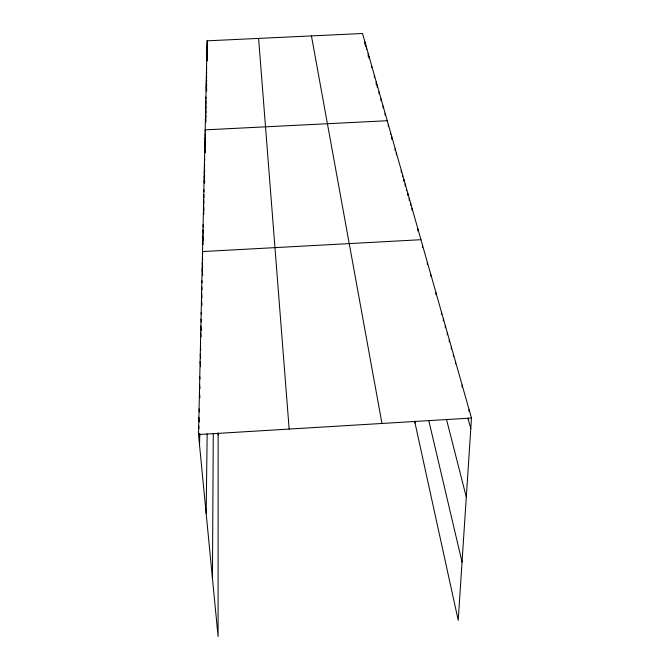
<?xml version="1.0" encoding="UTF-8"?>
<svg xmlns="http://www.w3.org/2000/svg" width="670" height="670" viewBox="0 0 670 670"><rect width="100%" height="100%" fill="white"/><g stroke="black" fill="none" stroke-linecap="round" stroke-linejoin="round"><path stroke-width="1" d="M218.144 433.18L218.077 636.5L198.513 434.554L207.131 40.828L362.537 33.5L471.487 418.047L458.221 620.328L414.655 421.304M364.916 44.714L364.924 41.909M365.728 46.649L365.736 44.773M366.549 49.555L366.557 47.671M368.215 56.414L368.224 53.567M369.07 58.466L369.07 56.565M212.449 578.394L213.269 433.591M371.666 67.687L371.683 65.76M374.363 77.234L374.379 75.283M376.205 84.772L376.23 81.815M377.151 87.125L377.168 85.14M379.069 93.909L379.086 91.916M381.037 100.868L381.054 98.85M383.047 107.996L383.072 105.96M206.167 513.521L207.156 433.858M385.108 115.307L385.133 113.255M388.307 126.647L388.34 124.57M390.526 134.26L390.56 132.392M391.64 139.192L391.69 136.387M395.141 150.583L395.174 148.681M396.33 154.795L396.364 152.894M199.534 445.081L199.769 433.44M401.263 172.249L401.297 170.314M402.536 176.771L402.578 174.82M403.826 181.344L403.868 179.384M405.141 185.992L405.183 184.024M406.472 190.699L406.514 188.722M407.821 195.481L407.871 193.496M409.186 200.33L409.236 198.328M410.576 205.246L410.626 203.236M411.983 210.238L412.042 208.219M417.837 230.949L417.896 228.897M415.04 423.063L415.099 421.196M422.46 247.322L422.527 245.237M427.309 264.265L427.376 262.364M430.668 276.157L430.743 274.239M435.919 294.733L435.994 292.782M441.43 314.247L441.522 312.27M443.331 320.972L443.423 318.987M445.265 327.814L445.357 325.821M447.233 334.774L447.326 332.772M449.227 341.859L449.336 339.849M451.27 349.07L451.371 347.043M453.339 356.406L453.448 354.371M455.449 363.869L455.558 361.834M462.015 387.101L462.132 385.032M468.414 420.048L468.531 418.139M468.958 411.464L469.084 409.563M198.513 434.554L471.487 418.047M420.961 239.709L202.516 251.56L202.692 253.637M387.252 120.726L205.179 129.854L205.347 131.931M467.894 418.18L470.801 428.582M446.488 419.387L466.303 497.098M428.8 420.567L462.04 562.08M311.433 35.912L381.967 423.465M198.889 417.268L199.342 422.008M198.705 425.827L198.982 428.683M199.434 433.448L199.71 436.304M199.434 392.536L199.92 397.678M199.074 408.868L199.375 411.983M199.777 376.8L199.97 378.835M199.61 384.597L199.987 388.692M200.43 346.968L200.707 349.974M200.271 354.229L200.64 358.257M200.112 361.616L200.573 366.674M201.184 312.505L201.36 314.456M201.042 319.163L201.302 322.111M200.891 325.938L201.335 330.871M200.74 332.822L201.101 336.792M201.745 286.936L201.997 289.817M201.603 293.175L202.03 297.999M201.469 299.507L201.98 305.327M202.39 257.23L202.658 260.354M202.265 262.983L202.675 267.698M202.139 268.829L202.708 275.462M201.879 280.805L202.047 282.715M202.993 229.751L203.337 233.822M202.876 235.078L203.311 240.195M202.759 240.488L203.111 244.6M217.984 433.113L218.144 434.981M203.655 199.375L203.982 203.337M203.554 204.258L204.048 210.221M203.445 209.208L203.856 214.199M203.111 224.5L203.362 227.54M204.367 167.09L204.677 170.925M204.266 171.512L204.66 176.327M204.174 175.992L204.719 182.768M204.074 180.54L204.308 183.454M203.864 189.828L204.032 191.787M203.764 194.568L204.007 197.524M205.095 133.782L205.338 136.906M205.003 137.752L205.372 142.4M204.919 141.78L205.363 147.383M204.827 145.859L205.355 152.425M204.744 149.996L204.961 152.819M204.551 158.43L204.71 160.331M204.459 162.726L204.693 165.59M258.595 38.399L289.155 429.076M205.824 100.433L206.059 103.431M205.749 103.951L206.059 107.97M205.665 107.518L206.059 112.568M205.589 111.128L206.059 117.208M205.514 114.779L205.983 120.885M205.43 118.481L205.749 122.568M206.544 67.444L206.687 69.362M206.477 70.568L206.695 73.457M206.41 73.734L206.703 77.603M206.335 76.933L206.703 81.79M206.268 80.174L206.712 86.028M206.192 83.448L206.72 90.308M206.126 86.765L206.502 91.69M205.899 96.957L206.05 98.942M207.131 40.828L207.332 43.6M207.064 43.651L207.34 47.369M207.005 46.515L207.348 51.171M206.938 49.404L207.357 55.015M206.879 52.327L207.365 58.901M206.812 55.283L207.239 60.945M206.745 58.273L206.888 60.166"/></g></svg>
